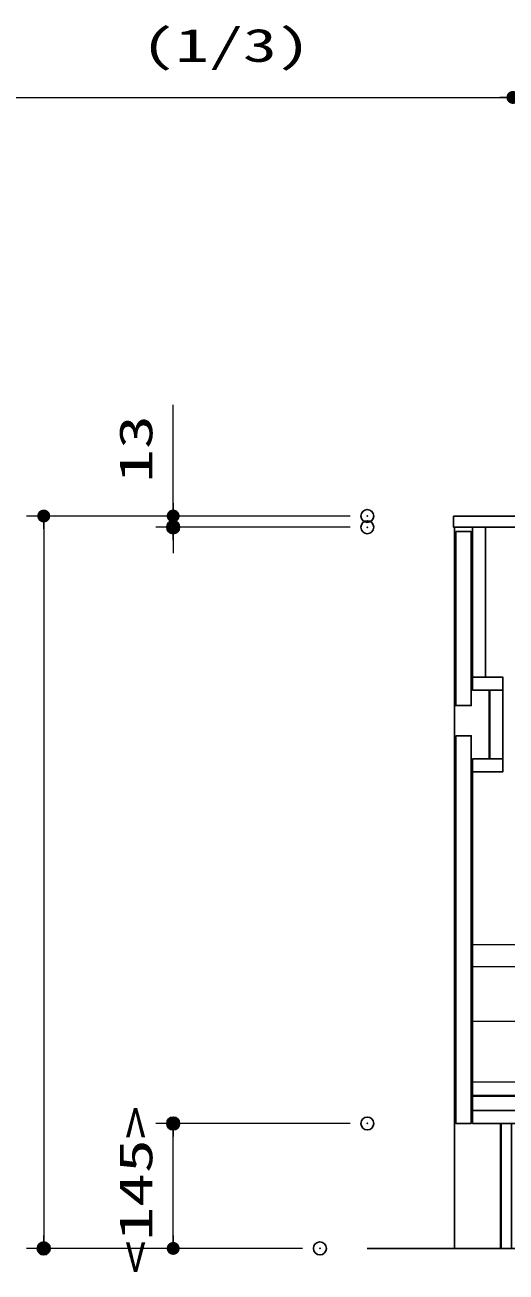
# Model space of a CAD drawing. Units: millimetres, scale not verified. Extents: x -9797 to 9797, y -4555 to 4555.
# Drawn here: x -668 to -110, y -1888 to -441 of the extents above; entities that cross this region are included whole.
import ezdxf
from ezdxf.enums import TextEntityAlignment as Align

# ---------------------------------------------------------------- set-up
doc = ezdxf.new("R2010")
doc.units = ezdxf.units.MM
doc.header["$LTSCALE"] = 30
doc.header["$PDMODE"] = 32
doc.header["$PDSIZE"] = 15
doc.linetypes.add('USER1', pattern=[0.375, 0.25, -0.125])
for name, color, linetype, lineweight in [('0-0_0', 7, 'Continuous', 25), ('0-1_KABE', 4, 'Continuous', 25), ('0-2_細線ﾚｲﾔｰ', 91, 'USER1', 9), ('0-3_寸法ﾚｲﾔｰ', 30, 'Continuous', 13), ('0-4_DEFPOINTS', 7, 'Continuous', 25), ('0-5_1', 7, 'Continuous', 25)]:
    doc.layers.add(name, color=color, linetype=linetype, lineweight=lineweight)
doc.styles.add('ＭＳ ゴシック', font='')
doc.styles.get('ＭＳ ゴシック').set_extended_font_data('MS Gothic')

# ---------------------------------------------------------------- blocks, each defined once
blk = doc.blocks.new('_DOT')
at = {"layer": '0-0_0', "color": 30}
blk.add_line((-15, 0), (-30, 0), dxfattribs=at)
for points in [[(0, 0), (-15, 0), (-14.88, 1.88)], [(0, 0), (-14.88, -1.88), (-15, 0)], [(0, 0), (-14.88, 1.88), (-14.53, 3.73)], [(0, 0), (-14.53, -3.73), (-14.88, -1.88)], [(0, 0), (-14.53, 3.73), (-13.95, 5.52)], [(0, 0), (-13.95, -5.52), (-14.53, -3.73)], [(0, 0), (-13.95, 5.52), (-13.14, 7.23)], [(0, 0), (-13.14, -7.23), (-13.95, -5.52)], [(0, 0), (-13.14, 7.23), (-12.14, 8.82)], [(0, 0), (-12.14, -8.82), (-13.14, -7.23)], [(0, 0), (-12.14, 8.82), (-10.93, 10.27)], [(0, 0), (-10.93, -10.27), (-12.14, -8.82)], [(0, 0), (-10.93, 10.27), (-9.56, 11.56)], [(0, 0), (-9.56, -11.56), (-10.93, -10.27)], [(0, 0), (-9.56, 11.56), (-8.04, 12.66)], [(0, 0), (-8.04, -12.66), (-9.56, -11.56)], [(0, 0), (-8.04, 12.66), (-6.39, 13.57)], [(0, 0), (-6.39, -13.57), (-8.04, -12.66)], [(0, 0), (-6.39, 13.57), (-4.64, 14.27)], [(0, 0), (-4.64, -14.27), (-6.39, -13.57)], [(0, 0), (-4.64, 14.27), (-2.81, 14.73)], [(0, 0), (-2.81, -14.73), (-4.64, -14.27)], [(0, 0), (-2.81, 14.73), (-0.94, 14.97)], [(0, 0), (-0.94, -14.97), (-2.81, -14.73)], [(0, 0), (-0.94, 14.97), (0.94, 14.97)], [(0, 0), (0.94, -14.97), (-0.94, -14.97)], [(0, 0), (0.94, 14.97), (2.81, 14.73)], [(0, 0), (2.81, 14.73), (4.64, 14.27)], [(0, 0), (4.64, 14.27), (6.39, 13.57)], [(0, 0), (6.39, 13.57), (8.04, 12.66)], [(0, 0), (8.04, 12.66), (9.56, 11.56)], [(0, 0), (9.56, 11.56), (10.93, 10.27)], [(0, 0), (10.93, 10.27), (12.14, 8.82)], [(0, 0), (12.14, 8.82), (13.14, 7.23)], [(0, 0), (13.14, 7.23), (13.95, 5.52)], [(0, 0), (13.95, 5.52), (14.53, 3.73)], [(0, 0), (14.53, 3.73), (14.88, 1.88)], [(0, 0), (14.88, 1.88), (15, 0)], [(0, 0), (2.81, -14.73), (0.94, -14.97)], [(0, 0), (4.64, -14.27), (2.81, -14.73)], [(0, 0), (6.39, -13.57), (4.64, -14.27)], [(0, 0), (8.04, -12.66), (6.39, -13.57)], [(0, 0), (9.56, -11.56), (8.04, -12.66)], [(0, 0), (10.93, -10.27), (9.56, -11.56)], [(0, 0), (12.14, -8.82), (10.93, -10.27)], [(0, 0), (13.14, -7.23), (12.14, -8.82)], [(0, 0), (13.95, -5.52), (13.14, -7.23)], [(0, 0), (14.53, -3.73), (13.95, -5.52)], [(0, 0), (14.88, -1.88), (14.53, -3.73)], [(0, 0), (15, 0), (14.88, -1.88)]]:
    blk.add_solid(points, dxfattribs=at)
blk = doc.blocks.new('A$C66026BD6')
at = {"layer": '0-2_細線ﾚｲﾔｰ', "linetype": 'Continuous', "lineweight": 5}
for points in [[(0, 5460), (2280, 5460), (2280, 6225), (0, 6225)], [(12810, 990), (13260, 990), (13260, 6000), (12810, 6000)], [(0, 990), (12810, 990), (12810, 1440), (0, 1440)]]:
    blk.add_lwpolyline(points, close=True, dxfattribs=at)
for points in [[(13260, 5497.5), (13311, 5497.5), (13311, 6187.5), (2280, 6187.5), (2280, 5497.5), (12810, 5497.5)], [(12810, 3552), (0, 3552), (0, 945), (13200, 945), (13200, 990)], [(13260, 1539), (13500, 1539), (13500, 2391), (13260, 2391)]]:
    blk.add_lwpolyline(points, dxfattribs=at)
blk = doc.blocks.new('A$C66036362')
at = {"layer": '0-0_0'}
for points in [[(0, 0), (0, -25110), (-16980, -25110), (-16980, -20760), (-18330, -20760), (-18330, -8520), (-17280, -8520), (-17280, -5220), (-18330, -5220), (-18330, 0)], [(-18330, 0), (-17880, 0), (-17880, -5220), (-18330, -5220)], [(-450, 0), (-375, 0), (-375, -25110), (-450, -25110)], [(-15, 0), (-375, 0), (-375, -3000), (-15, -3000)], [(-18915, -150), (-18375, -150), (-18375, -6210), (-18915, -6210)], [(-18330, -5220), (-17280, -5220), (-17280, -5670), (-18330, -5670)], [(-17748, -5670), (-17730, -5670), (-17730, -8070), (-17748, -8070)], [(-17730, -5670), (-17280, -5670), (-17280, -8070), (-17730, -8070)], [(-18915, -7260), (-18375, -7260), (-18375, -20760), (-18915, -20760)], [(-18330, -8070), (-17280, -8070), (-17280, -8520), (-18330, -8520)], [(-15, -17610), (-375, -17610), (-375, -25110), (-15, -25110)], [(-18330, -20310), (-9450, -20310), (-9450, -20760), (-18330, -20760)], [(-4800, -20235), (-9900, -20235), (-9900, -20310), (-4800, -20310)], [(-5850, -20310), (-4350, -20310), (-4350, -20760), (-5850, -20760)], [(-450, -20235), (-4800, -20235), (-4800, -20310), (-450, -20310)], [(-1050, -20310), (-450, -20310), (-450, -20760), (-1050, -20760)]]:
    blk.add_lwpolyline(points, close=True, dxfattribs=at)
at = {"layer": '0-5_1'}
blk.add_lwpolyline([(-17340, -20760), (-17364, -20760), (-17364, -25110), (-17340, -25110)], close=True, dxfattribs=at)
at = {"layer": '0-2_細線ﾚｲﾔｰ'}
blk.add_blockref('A$C66026BD6', (-18375, -20760), dxfattribs=at)

msp = doc.modelspace()

# ---------------------------------------------------------------- linework, layer by layer
at = {"layer": '0-0_0'}
for points in [[(-170.93, -1010.93), (479.07, -1010.93), (479.07, -1023.93), (-170.93, -1023.93)], [(-169.93, -1860.93), (478.07, -1860.93), (478.07, -1023.93), (-169.93, -1023.93)]]:
    msp.add_lwpolyline(points, close=True, dxfattribs=at)
at = {"layer": '0-1_KABE'}
msp.add_line((579.07, -1860.93), (-270.93, -1860.93), dxfattribs=at)
at = {"layer": '0-3_寸法ﾚｲﾔｰ'}
for p, q in [((-777.21, -525.14), (-117.21, -525.14)), ((-495.93, -1010.93), (-495.93, -881.88)), ((-495.93, -995.93), (-495.93, -980.93)), ((-290.93, -1010.93), (-665.93, -1010.93)), ((-290.93, -1010.93), (-515.93, -1010.93)), ((-495.93, -1010.93), (-495.93, -1023.93)), ((-645.93, -1025.93), (-645.93, -1845.93)), ((-290.93, -1023.93), (-515.93, -1023.93)), ((-495.93, -1038.93), (-495.93, -1053.93)), ((-290.93, -1715.93), (-515.93, -1715.93)), ((-495.93, -1845.93), (-495.93, -1730.93)), ((-345.93, -1860.93), (-665.93, -1860.93)), ((-345.93, -1860.93), (-515.93, -1860.93))]:
    msp.add_line(p, q, dxfattribs=at)
at = {"layer": '0-4_DEFPOINTS'}
for p in [(-270.93, -1010.93), (-495.93, -1023.93), (-270.93, -1023.93), (-495.93, -1715.93), (-270.93, -1715.93), (-645.93, -1860.93), (-325.93, -1860.93)]:
    msp.add_point(p, dxfattribs=at)

# ---------------------------------------------------------------- block references
at = {"layer": '0-3_寸法ﾚｲﾔｰ', "xscale": 0.5, "yscale": 0.5}
msp.add_blockref('_DOT', (-102.21, -525.14), dxfattribs=at)
for p, rotation in [((-495.93, -1010.93), 270), ((-645.93, -1010.93), 90), ((-495.93, -1023.93), 90), ((-495.93, -1715.93), 90), ((-645.93, -1860.93), 270), ((-495.93, -1860.93), 270)]:
    msp.add_blockref('_DOT', p, dxfattribs=dict(at, rotation=rotation))
at = {"layer": '0-5_1', "xscale": 0.03333333, "yscale": 0.03333333}
msp.add_blockref('A$C66036362', (462.07, -1023.93), dxfattribs=at)

# ---------------------------------------------------------------- texts
at = {"layer": '0-3_寸法ﾚｲﾔｰ', "style": 'ＭＳ ゴシック', "width": 1.5}
msp.add_text('(1/3)', height=38.49, dxfattribs=at).set_placement((-532.92, -495.39), align=Align.BOTTOM_LEFT)
for s, p in [('13', (-508.53, -972.36)), ('<145>', (-508.53, -1891.28))]:
    msp.add_text(s, height=38.49, rotation=90, dxfattribs=at).set_placement(p, align=Align.BOTTOM_LEFT)

doc.saveas('drawing.dxf')
